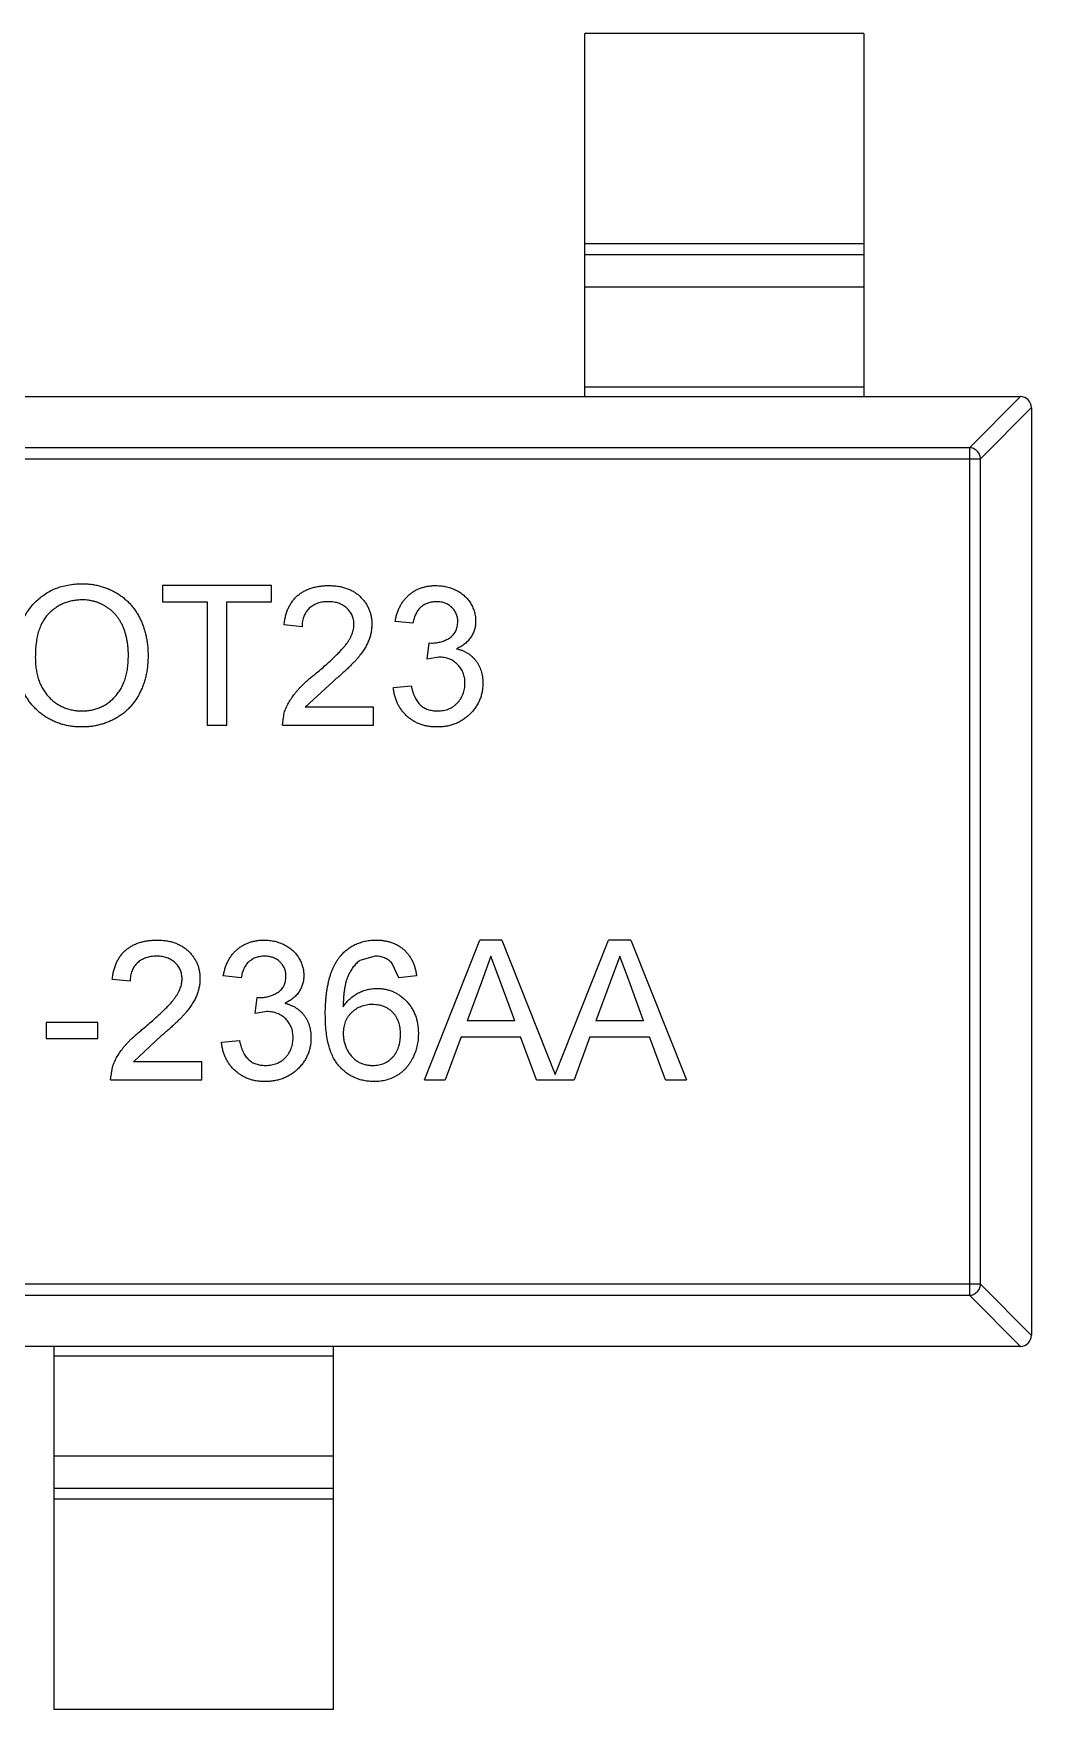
# Model space of a CAD drawing. Header units: inches. Extents: x 4.1 to 94, y -51.8 to -2.2.
# Drawn here: x 68.517 to 70.304, y -21.715 to -18.715 of the extents above; entities that cross this region are included whole.
import ezdxf

# ---------------------------------------------------------------- set-up
doc = ezdxf.new("R2010")
doc.units = ezdxf.units.IN
doc.header["$LTSCALE"] = 1.21
doc.header["$MEASUREMENT"] = 0
doc.layers.get('0').update_dxf_attribs({"linetype": 'CONTINUOUS'})

msp = doc.modelspace()

# ---------------------------------------------------------------- linework, layer by layer
at = {"color": 7, "linetype": 'Continuous'}
for p, q in [((69.5041, -19.365), (69.5041, -18.715)), ((70.0041, -18.715), (69.5041, -18.715)), ((70.0041, -18.715), (70.0041, -19.365)), ((69.5041, -19.0911), (70.0041, -19.0911)), ((70.0041, -19.1109), (69.5041, -19.1109)), ((70.0041, -19.1689), (69.5041, -19.1689)), ((69.5041, -19.3472), (70.0041, -19.3472)), ((67.3241, -19.365), (70.2841, -19.365)), ((70.193, -19.4564), (70.2844, -19.365)), ((70.3041, -19.3847), (70.2127, -19.4761)), ((70.3041, -19.385), (70.3041, -21.045)), ((70.193, -19.4564), (67.4152, -19.4564)), ((70.193, -19.4564), (70.193, -20.9736)), ((67.3955, -19.4761), (70.2127, -19.4761)), ((70.2127, -20.9539), (70.2127, -19.4761)), ((68.748, -19.7031), (68.748, -19.732)), ((68.9435, -19.7031), (68.748, -19.7031)), ((68.9435, -19.732), (68.9435, -19.7031)), ((68.748, -19.732), (68.8281, -19.732)), ((68.8281, -19.732), (68.8281, -19.9531)), ((68.8634, -19.9531), (68.8634, -19.732)), ((68.8634, -19.732), (68.9435, -19.732)), ((69.1967, -19.7705), (69.1647, -19.7672)), ((68.998, -19.7769), (68.966, -19.7737)), ((69.2221, -19.8346), (69.2254, -19.8057)), ((69.2254, -19.8057), (69.23, -19.8061)), ((69.2428, -19.8311), (69.2221, -19.8346)), ((69.0537, -19.8747), (69.0039, -19.9211)), ((69.1615, -19.8858), (69.1935, -19.8826)), ((68.9628, -19.9531), (68.9661, -19.9309)), ((69.1262, -19.9211), (69.0039, -19.9211)), ((69.1262, -19.9531), (69.1262, -19.9211)), ((68.8281, -19.9531), (68.8634, -19.9531)), ((68.9628, -19.9531), (69.1262, -19.9531)), ((69.217, -20.5878), (69.3163, -20.3378)), ((69.356, -20.3378), (69.3163, -20.3378)), ((69.356, -20.3378), (69.4515, -20.5783)), ((69.4515, -20.5783), (69.547, -20.3378)), ((69.5868, -20.3378), (69.547, -20.3378)), ((69.5868, -20.3378), (69.6861, -20.5878)), ((69.1289, -20.3666), (69.1016, -20.374)), ((69.3362, -20.3666), (69.3191, -20.4128)), ((69.3545, -20.4163), (69.3362, -20.3666)), ((69.5669, -20.3666), (69.5498, -20.4128)), ((69.5853, -20.4163), (69.5669, -20.3666)), ((69.1711, -20.4051), (69.1595, -20.3794)), ((68.6903, -20.4115), (68.6583, -20.4083)), ((68.889, -20.4051), (68.857, -20.4019)), ((69.2031, -20.4019), (69.1711, -20.4051)), ((69.3191, -20.4128), (69.2935, -20.482)), ((69.3788, -20.482), (69.3545, -20.4163)), ((69.5498, -20.4128), (69.5243, -20.482)), ((69.6096, -20.482), (69.5853, -20.4163)), ((68.9144, -20.4692), (68.9177, -20.4403)), ((68.9177, -20.4403), (68.9223, -20.4407)), ((68.5397, -20.4852), (68.5397, -20.514)), ((68.6326, -20.4852), (68.5397, -20.4852)), ((68.6326, -20.514), (68.6326, -20.4852)), ((68.9351, -20.4658), (68.9144, -20.4692)), ((69.3788, -20.482), (69.2935, -20.482)), ((69.6096, -20.482), (69.5243, -20.482)), ((68.5397, -20.514), (68.6326, -20.514)), ((68.746, -20.5093), (68.6962, -20.5557)), ((68.8538, -20.5205), (68.8858, -20.5172)), ((69.2829, -20.5108), (69.2544, -20.5878)), ((69.2829, -20.5108), (69.3894, -20.5108)), ((69.4179, -20.5878), (69.3894, -20.5108)), ((69.5136, -20.5108), (69.4852, -20.5878)), ((69.5136, -20.5108), (69.6202, -20.5108)), ((69.6487, -20.5878), (69.6202, -20.5108)), ((68.6551, -20.5878), (68.6584, -20.5655)), ((68.8185, -20.5557), (68.6962, -20.5557)), ((68.8185, -20.5878), (68.8185, -20.5557)), ((68.6551, -20.5878), (68.8185, -20.5878)), ((69.217, -20.5878), (69.2544, -20.5878)), ((69.4179, -20.5878), (69.4852, -20.5878)), ((69.6487, -20.5878), (69.6861, -20.5878)), ((70.2127, -20.9539), (67.3955, -20.9539)), ((70.2127, -20.9539), (70.3041, -21.0453)), ((67.4152, -20.9736), (70.193, -20.9736)), ((70.2844, -21.065), (70.193, -20.9736)), ((70.2841, -21.065), (67.3241, -21.065)), ((68.5541, -21.715), (68.5541, -21.065)), ((69.0541, -21.0828), (68.5541, -21.0828)), ((69.0541, -21.715), (69.0541, -21.065)), ((68.5541, -21.261), (69.0541, -21.261)), ((68.5541, -21.319), (69.0541, -21.319)), ((69.0541, -21.3388), (68.5541, -21.3388)), ((69.0541, -21.715), (68.5541, -21.715))]:
    msp.add_line(p, q, dxfattribs=at)
for centre, start, end in [((70.2841, -19.385), 0, 90), ((70.2841, -21.045), 270, 0)]:
    msp.add_arc(centre, 0.02, start, end, dxfattribs=at)
for points, knots in [([(70.2127, -19.4761), (70.2126, -19.4736), (70.2114, -19.4685), (70.207, -19.462), (70.2006, -19.4576), (70.1955, -19.4565), (70.193, -19.4564)], [0, 0, 0, 0, 0.249032, 0.5, 0.750968, 1, 1, 1, 1]), ([(68.4852, -19.8314), (68.4853, -19.8264), (68.4855, -19.8167), (68.487, -19.8025), (68.4896, -19.7891), (68.4933, -19.7765), (68.4979, -19.7648), (68.5036, -19.7539), (68.5104, -19.7439), (68.5181, -19.7347), (68.5268, -19.7266), (68.536, -19.7194), (68.5458, -19.7134), (68.5563, -19.7084), (68.5674, -19.7046), (68.579, -19.702), (68.5913, -19.7002), (68.5997, -19.7), (68.6039, -19.6999)], [0, 0, 0, 0, 0.075226, 0.146575, 0.2145, 0.27953, 0.342403, 0.403496, 0.463762, 0.523864, 0.583252, 0.641302, 0.698898, 0.756295, 0.814628, 0.874325, 0.935783, 1, 1, 1, 1]), ([(68.6039, -19.6999), (68.6068, -19.7), (68.6124, -19.7001), (68.6206, -19.7008), (68.6287, -19.7022), (68.6366, -19.7039), (68.6442, -19.7063), (68.6517, -19.709), (68.6589, -19.7125), (68.6659, -19.7163), (68.6726, -19.7206), (68.6789, -19.7253), (68.6847, -19.7304), (68.6903, -19.7359), (68.6953, -19.7419), (68.7, -19.7482), (68.7042, -19.755), (68.708, -19.7621), (68.7114, -19.7695), (68.7143, -19.7772), (68.7168, -19.7852), (68.7189, -19.7934), (68.7204, -19.8018), (68.7216, -19.8105), (68.7222, -19.8195), (68.7223, -19.8255), (68.7224, -19.8285)], [0, 0, 0, 0, 0.043099, 0.085587, 0.126908, 0.167967, 0.20845, 0.249025, 0.289281, 0.33001, 0.370598, 0.410466, 0.450033, 0.489688, 0.529116, 0.569037, 0.609703, 0.650759, 0.692509, 0.734219, 0.776707, 0.819552, 0.863351, 0.907839, 0.953334, 1, 1, 1, 1]), ([(68.966, -19.7737), (68.9663, -19.7709), (68.9669, -19.7654), (68.9685, -19.7576), (68.9708, -19.7502), (68.9734, -19.7434), (68.9768, -19.7371), (68.9805, -19.7312), (68.985, -19.7259), (68.9899, -19.7211), (68.9954, -19.7169), (69.0013, -19.7132), (69.0077, -19.7101), (69.0145, -19.7075), (69.0218, -19.7056), (69.0295, -19.7042), (69.0376, -19.7033), (69.0432, -19.7032), (69.0461, -19.7031)], [0, 0, 0, 0, 0.070675, 0.137493, 0.201473, 0.262869, 0.32255, 0.380737, 0.43822, 0.495487, 0.553484, 0.611346, 0.670644, 0.731587, 0.794183, 0.859445, 0.928208, 1, 1, 1, 1]), ([(69.0461, -19.7031), (69.049, -19.7032), (69.0546, -19.7033), (69.0628, -19.7043), (69.0706, -19.7058), (69.0779, -19.708), (69.0847, -19.7108), (69.0911, -19.7142), (69.097, -19.7182), (69.1023, -19.7229), (69.1072, -19.728), (69.1114, -19.7334), (69.115, -19.7391), (69.118, -19.7451), (69.1202, -19.7515), (69.1218, -19.7581), (69.1229, -19.765), (69.123, -19.7697), (69.123, -19.7722)], [0, 0, 0, 0, 0.074712, 0.145539, 0.213339, 0.278615, 0.342094, 0.40389, 0.465063, 0.526577, 0.587328, 0.64638, 0.704345, 0.761672, 0.819418, 0.878039, 0.937796, 1, 1, 1, 1]), ([(69.1647, -19.7672), (69.1652, -19.7648), (69.1662, -19.7599), (69.1682, -19.7529), (69.1706, -19.7463), (69.1735, -19.7402), (69.1768, -19.7344), (69.1806, -19.7291), (69.1848, -19.7243), (69.1895, -19.7198), (69.1944, -19.7159), (69.1998, -19.7125), (69.2054, -19.7096), (69.2113, -19.7073), (69.2175, -19.7054), (69.224, -19.7041), (69.2308, -19.7033), (69.2354, -19.7032), (69.2378, -19.7031)], [0, 0, 0, 0, 0.071036, 0.139343, 0.204958, 0.268332, 0.330129, 0.390664, 0.450861, 0.510587, 0.570374, 0.629455, 0.687994, 0.747581, 0.807839, 0.870034, 0.93381, 1, 1, 1, 1]), ([(69.2378, -19.7031), (69.2411, -19.7033), (69.2475, -19.7035), (69.2569, -19.7051), (69.2659, -19.7078), (69.2744, -19.7116), (69.2823, -19.7162), (69.2893, -19.7217), (69.2953, -19.728), (69.3002, -19.7351), (69.304, -19.7426), (69.3069, -19.7504), (69.3086, -19.7585), (69.3088, -19.764), (69.3089, -19.7667)], [0, 0, 0, 0, 0.092054, 0.181008, 0.26913, 0.357137, 0.443549, 0.526433, 0.607453, 0.688385, 0.767854, 0.845531, 0.922529, 1, 1, 1, 1]), ([(68.6041, -19.7288), (68.6013, -19.7288), (68.5958, -19.729), (68.5876, -19.7302), (68.5798, -19.732), (68.5722, -19.7346), (68.5649, -19.7379), (68.558, -19.7421), (68.5513, -19.7469), (68.545, -19.7525), (68.5391, -19.7589), (68.5341, -19.7664), (68.5299, -19.7749), (68.5264, -19.7844), (68.5237, -19.7949), (68.5218, -19.8063), (68.5207, -19.8188), (68.5205, -19.8274), (68.5205, -19.8319)], [0, 0, 0, 0, 0.055943, 0.110382, 0.164048, 0.216759, 0.269601, 0.323009, 0.377581, 0.433449, 0.490922, 0.550625, 0.613117, 0.679861, 0.751358, 0.828261, 0.910795, 1, 1, 1, 1]), ([(68.6871, -19.8283), (68.6871, -19.8258), (68.6871, -19.821), (68.6865, -19.8138), (68.6858, -19.8069), (68.6847, -19.8002), (68.6832, -19.7938), (68.6815, -19.7875), (68.6795, -19.7816), (68.6771, -19.7759), (68.6745, -19.7704), (68.6715, -19.7653), (68.6682, -19.7605), (68.6648, -19.7559), (68.6609, -19.7518), (68.6568, -19.7479), (68.6523, -19.7443), (68.6476, -19.7411), (68.6428, -19.7382), (68.6377, -19.7357), (68.6325, -19.7335), (68.6271, -19.7318), (68.6216, -19.7305), (68.6159, -19.7294), (68.6101, -19.7289), (68.6061, -19.7288), (68.6041, -19.7288)], [0, 0, 0, 0, 0.050852, 0.099752, 0.147438, 0.194086, 0.239171, 0.28334, 0.326577, 0.368936, 0.410572, 0.451051, 0.490877, 0.530044, 0.568937, 0.607578, 0.64642, 0.685679, 0.724799, 0.763513, 0.802173, 0.84074, 0.879649, 0.919071, 0.959098, 1, 1, 1, 1]), ([(69.0454, -19.732), (69.0437, -19.732), (69.0403, -19.7321), (69.0353, -19.7327), (69.0306, -19.7335), (69.0261, -19.7349), (69.0219, -19.7365), (69.018, -19.7387), (69.0143, -19.741), (69.011, -19.7438), (69.008, -19.747), (69.0053, -19.7504), (69.0031, -19.7541), (69.0013, -19.7581), (68.9998, -19.7624), (68.9988, -19.767), (68.9982, -19.7718), (68.9981, -19.7752), (68.998, -19.7769)], [0, 0, 0, 0, 0.070696, 0.138358, 0.20337, 0.2657, 0.327256, 0.386512, 0.445858, 0.505173, 0.56378, 0.622343, 0.680824, 0.739795, 0.800801, 0.864239, 0.930631, 1, 1, 1, 1]), ([(69.091, -19.7725), (69.0909, -19.7711), (69.0909, -19.7683), (69.0902, -19.7643), (69.0893, -19.7604), (69.0879, -19.7567), (69.0861, -19.7532), (69.0839, -19.7498), (69.0813, -19.7466), (69.0784, -19.7437), (69.0751, -19.7409), (69.0716, -19.7386), (69.0678, -19.7365), (69.0638, -19.7348), (69.0595, -19.7336), (69.055, -19.7327), (69.0503, -19.7321), (69.047, -19.732), (69.0454, -19.732)], [0, 0, 0, 0, 0.061762, 0.121174, 0.179421, 0.236843, 0.294322, 0.353191, 0.412721, 0.474522, 0.537057, 0.599591, 0.662367, 0.725246, 0.790316, 0.857724, 0.927232, 1, 1, 1, 1]), ([(69.2388, -19.732), (69.2361, -19.7321), (69.2309, -19.7323), (69.2235, -19.7342), (69.2168, -19.7372), (69.2118, -19.7407), (69.2083, -19.7441), (69.2059, -19.747), (69.2037, -19.7502), (69.2018, -19.7536), (69.2002, -19.7574), (69.1987, -19.7615), (69.1976, -19.7659), (69.197, -19.7689), (69.1967, -19.7705)], [0, 0, 0, 0, 0.127797, 0.246795, 0.362284, 0.477652, 0.536237, 0.59559, 0.656344, 0.719085, 0.784349, 0.852876, 0.924551, 1, 1, 1, 1]), ([(69.2769, -19.7677), (69.2768, -19.7665), (69.2768, -19.764), (69.2763, -19.7604), (69.2754, -19.7569), (69.2743, -19.7536), (69.2728, -19.7505), (69.2709, -19.7475), (69.2687, -19.7447), (69.2662, -19.7421), (69.2635, -19.7397), (69.2605, -19.7377), (69.2574, -19.7359), (69.254, -19.7345), (69.2505, -19.7334), (69.2468, -19.7326), (69.2429, -19.7321), (69.2402, -19.732), (69.2388, -19.732)], [0, 0, 0, 0, 0.065093, 0.127304, 0.188122, 0.247131, 0.306077, 0.365678, 0.426103, 0.487841, 0.550317, 0.611805, 0.672737, 0.734883, 0.79768, 0.862475, 0.929775, 1, 1, 1, 1]), ([(69.23, -19.8061), (69.2329, -19.8059), (69.2387, -19.8057), (69.2471, -19.8039), (69.2551, -19.801), (69.2613, -19.7976), (69.2659, -19.7943), (69.2688, -19.7914), (69.2714, -19.7883), (69.2733, -19.7847), (69.275, -19.781), (69.276, -19.7768), (69.2768, -19.7724), (69.2768, -19.7693), (69.2769, -19.7677)], [0, 0, 0, 0, 0.129789, 0.254605, 0.378435, 0.50292, 0.565018, 0.624848, 0.683448, 0.742765, 0.802757, 0.86522, 0.930779, 1, 1, 1, 1]), ([(69.3089, -19.7667), (69.3088, -19.7693), (69.3086, -19.7744), (69.307, -19.7819), (69.3042, -19.789), (69.3004, -19.7957), (69.2956, -19.802), (69.2896, -19.8075), (69.2827, -19.8124), (69.2775, -19.815), (69.2748, -19.8163)], [0, 0, 0, 0, 0.121951, 0.240787, 0.35855, 0.479066, 0.601519, 0.727551, 0.859932, 1, 1, 1, 1]), ([(69.0238, -19.8596), (69.027, -19.8569), (69.0332, -19.8517), (69.0419, -19.844), (69.0499, -19.8368), (69.057, -19.83), (69.0633, -19.8238), (69.0687, -19.818), (69.0734, -19.8128), (69.0773, -19.8079), (69.0806, -19.8033), (69.0834, -19.7988), (69.0857, -19.7943), (69.0876, -19.7899), (69.0891, -19.7855), (69.0902, -19.7811), (69.0909, -19.7768), (69.0909, -19.7739), (69.091, -19.7725)], [0, 0, 0, 0, 0.11141, 0.214526, 0.309417, 0.396087, 0.474284, 0.544374, 0.60642, 0.660582, 0.709794, 0.756451, 0.800767, 0.843168, 0.884295, 0.923885, 0.962359, 1, 1, 1, 1]), ([(69.123, -19.7722), (69.1229, -19.7746), (69.1228, -19.7796), (69.1217, -19.787), (69.1199, -19.7943), (69.1174, -19.8016), (69.1141, -19.809), (69.1099, -19.8165), (69.1047, -19.8242), (69.0996, -19.8307), (69.095, -19.8362), (69.0908, -19.8407), (69.086, -19.8455), (69.0807, -19.8507), (69.0748, -19.8562), (69.0683, -19.8621), (69.0612, -19.8683), (69.0562, -19.8725), (69.0537, -19.8747)], [0, 0, 0, 0, 0.057945, 0.116018, 0.174826, 0.234683, 0.296827, 0.364061, 0.436192, 0.51426, 0.556976, 0.604856, 0.657675, 0.715751, 0.77884, 0.847501, 0.921228, 1, 1, 1, 1]), ([(68.6036, -19.9275), (68.6066, -19.9274), (68.6124, -19.9273), (68.621, -19.9261), (68.6291, -19.924), (68.6369, -19.9212), (68.6442, -19.9175), (68.6512, -19.9131), (68.6576, -19.9077), (68.6637, -19.9017), (68.6692, -19.8949), (68.6741, -19.8874), (68.6781, -19.8792), (68.6815, -19.8703), (68.684, -19.8607), (68.6858, -19.8505), (68.6869, -19.8396), (68.6871, -19.8321), (68.6871, -19.8283)], [0, 0, 0, 0, 0.061055, 0.119545, 0.176806, 0.232956, 0.288583, 0.344667, 0.401662, 0.46054, 0.520477, 0.581213, 0.643431, 0.707961, 0.775371, 0.846414, 0.921152, 1, 1, 1, 1]), ([(68.7224, -19.8285), (68.7223, -19.8317), (68.7222, -19.8378), (68.7215, -19.8469), (68.7203, -19.8557), (68.7187, -19.8642), (68.7165, -19.8725), (68.7139, -19.8806), (68.7108, -19.8885), (68.7073, -19.896), (68.7033, -19.9032), (68.6988, -19.91), (68.694, -19.9163), (68.6889, -19.9222), (68.6832, -19.9276), (68.6772, -19.9326), (68.6708, -19.9371), (68.664, -19.9412), (68.657, -19.9447), (68.6498, -19.9478), (68.6425, -19.9505), (68.635, -19.9526), (68.6274, -19.9543), (68.6196, -19.9555), (68.6118, -19.9562), (68.6065, -19.9563), (68.6038, -19.9563)], [0, 0, 0, 0, 0.04756, 0.093962, 0.139112, 0.183626, 0.227457, 0.270703, 0.313611, 0.35626, 0.398366, 0.439557, 0.480045, 0.519888, 0.559658, 0.599421, 0.639208, 0.679668, 0.72002, 0.759859, 0.79956, 0.839199, 0.878956, 0.918794, 0.959083, 1, 1, 1, 1]), ([(69.2748, -19.8163), (69.2766, -19.8167), (69.2801, -19.8176), (69.2852, -19.8195), (69.2899, -19.8216), (69.2944, -19.824), (69.2986, -19.8269), (69.3025, -19.8301), (69.306, -19.8337), (69.3093, -19.8375), (69.3122, -19.8417), (69.3147, -19.8461), (69.3169, -19.8508), (69.3187, -19.8557), (69.3201, -19.8609), (69.321, -19.8664), (69.3216, -19.8721), (69.3217, -19.876), (69.3217, -19.8779)], [0, 0, 0, 0, 0.065828, 0.128938, 0.190858, 0.251186, 0.310974, 0.37005, 0.429672, 0.489507, 0.549975, 0.610075, 0.670915, 0.732909, 0.796711, 0.861825, 0.929892, 1, 1, 1, 1]), ([(68.6038, -19.9563), (68.6009, -19.9563), (68.5952, -19.9562), (68.5868, -19.9554), (68.5786, -19.9541), (68.5706, -19.9522), (68.5629, -19.9498), (68.5554, -19.9469), (68.5481, -19.9435), (68.5412, -19.9396), (68.5345, -19.9352), (68.5282, -19.9303), (68.5223, -19.9251), (68.5169, -19.9195), (68.5119, -19.9136), (68.5073, -19.9072), (68.5031, -19.9004), (68.4993, -19.8933), (68.496, -19.886), (68.4932, -19.8785), (68.4907, -19.8709), (68.4887, -19.8632), (68.4871, -19.8554), (68.486, -19.8475), (68.4853, -19.8395), (68.4852, -19.8342), (68.4852, -19.8314)], [0, 0, 0, 0, 0.044697, 0.088534, 0.131409, 0.173814, 0.215715, 0.257247, 0.298848, 0.340604, 0.382029, 0.42297, 0.463632, 0.504048, 0.544591, 0.584964, 0.626265, 0.667979, 0.709943, 0.751382, 0.792619, 0.833948, 0.875008, 0.916446, 0.957907, 1, 1, 1, 1]), ([(68.5205, -19.8319), (68.5205, -19.8355), (68.5206, -19.8425), (68.5218, -19.8528), (68.5236, -19.8624), (68.5262, -19.8716), (68.5296, -19.8801), (68.5336, -19.888), (68.5385, -19.8953), (68.544, -19.902), (68.5501, -19.908), (68.5566, -19.9132), (68.5635, -19.9176), (68.5708, -19.9212), (68.5785, -19.9241), (68.5865, -19.926), (68.595, -19.9273), (68.6007, -19.9274), (68.6036, -19.9275)], [0, 0, 0, 0, 0.075964, 0.148125, 0.217201, 0.2833, 0.347202, 0.4093, 0.470426, 0.531588, 0.591739, 0.650258, 0.707303, 0.764208, 0.821148, 0.879119, 0.938423, 1, 1, 1, 1]), ([(68.9661, -19.9309), (68.9672, -19.928), (68.9693, -19.922), (68.9737, -19.9134), (68.9789, -19.9049), (68.9839, -19.8979), (68.9885, -19.8923), (68.9923, -19.888), (68.9966, -19.8835), (69.0012, -19.879), (69.0063, -19.8743), (69.0117, -19.8694), (69.0176, -19.8645), (69.0217, -19.8613), (69.0238, -19.8596)], [0, 0, 0, 0, 0.100388, 0.204407, 0.310686, 0.422157, 0.480685, 0.543238, 0.6095, 0.679555, 0.753841, 0.831641, 0.913813, 1, 1, 1, 1]), ([(69.2897, -19.8777), (69.2896, -19.876), (69.2896, -19.8728), (69.289, -19.868), (69.2879, -19.8635), (69.2865, -19.8592), (69.2846, -19.8552), (69.2823, -19.8513), (69.2796, -19.8477), (69.2765, -19.8443), (69.2731, -19.8412), (69.2695, -19.8385), (69.2656, -19.8362), (69.2615, -19.8344), (69.2571, -19.8329), (69.2525, -19.8319), (69.2477, -19.8313), (69.2445, -19.8312), (69.2428, -19.8311)], [0, 0, 0, 0, 0.067051, 0.13118, 0.193722, 0.254499, 0.314763, 0.375117, 0.436023, 0.498297, 0.560571, 0.621619, 0.681973, 0.742853, 0.804272, 0.867473, 0.932273, 1, 1, 1, 1]), ([(69.2393, -19.9563), (69.2366, -19.9563), (69.2315, -19.9562), (69.2239, -19.9552), (69.2167, -19.9538), (69.2098, -19.9515), (69.2032, -19.9488), (69.197, -19.9454), (69.1912, -19.9414), (69.1857, -19.9368), (69.1807, -19.9317), (69.1762, -19.9262), (69.1723, -19.9204), (69.1689, -19.9142), (69.1662, -19.9076), (69.164, -19.9007), (69.1624, -19.8934), (69.1618, -19.8884), (69.1615, -19.8858)], [0, 0, 0, 0, 0.067794, 0.133464, 0.196934, 0.258481, 0.319787, 0.380431, 0.44099, 0.502867, 0.564806, 0.625526, 0.685604, 0.746041, 0.807347, 0.869717, 0.93379, 1, 1, 1, 1]), ([(69.1935, -19.8826), (69.194, -19.8846), (69.1948, -19.8883), (69.1964, -19.8936), (69.1981, -19.8986), (69.2001, -19.903), (69.2022, -19.9072), (69.2046, -19.9109), (69.2071, -19.9141), (69.2099, -19.917), (69.2129, -19.9195), (69.2161, -19.9217), (69.2196, -19.9235), (69.2233, -19.9249), (69.2272, -19.9261), (69.2314, -19.9269), (69.2358, -19.9274), (69.2388, -19.9275), (69.2404, -19.9275)], [0, 0, 0, 0, 0.082566, 0.15976, 0.233155, 0.301356, 0.365752, 0.426437, 0.484185, 0.539549, 0.593156, 0.647048, 0.701446, 0.757, 0.81384, 0.873058, 0.934963, 1, 1, 1, 1]), ([(69.3217, -19.8779), (69.3217, -19.8806), (69.3216, -19.8859), (69.3204, -19.8937), (69.3186, -19.9011), (69.316, -19.9083), (69.3127, -19.9151), (69.3086, -19.9216), (69.3038, -19.9278), (69.2984, -19.9337), (69.2925, -19.939), (69.286, -19.9436), (69.2792, -19.9476), (69.2719, -19.9508), (69.2643, -19.9533), (69.2563, -19.9551), (69.2479, -19.9562), (69.2422, -19.9563), (69.2393, -19.9563)], [0, 0, 0, 0, 0.063503, 0.124805, 0.18492, 0.244376, 0.303775, 0.364133, 0.425376, 0.488388, 0.551743, 0.61386, 0.67564, 0.737737, 0.800417, 0.864658, 0.930985, 1, 1, 1, 1]), ([(69.2404, -19.9275), (69.2422, -19.9275), (69.2458, -19.9274), (69.251, -19.9267), (69.2559, -19.9256), (69.2605, -19.924), (69.2649, -19.922), (69.269, -19.9195), (69.2728, -19.9166), (69.2763, -19.9132), (69.2794, -19.9095), (69.2822, -19.9056), (69.2845, -19.9015), (69.2864, -19.8972), (69.2879, -19.8926), (69.2889, -19.8878), (69.2896, -19.8828), (69.2897, -19.8794), (69.2897, -19.8777)], [0, 0, 0, 0, 0.069461, 0.135658, 0.19962, 0.261651, 0.322053, 0.38234, 0.443223, 0.50493, 0.56682, 0.6276, 0.687476, 0.747351, 0.808174, 0.870133, 0.933721, 1, 1, 1, 1]), ([(68.6583, -20.4083), (68.6586, -20.4055), (68.6592, -20.4), (68.6608, -20.3922), (68.6631, -20.3849), (68.6657, -20.378), (68.6691, -20.3717), (68.6729, -20.3658), (68.6773, -20.3605), (68.6822, -20.3557), (68.6877, -20.3515), (68.6936, -20.3478), (68.7, -20.3447), (68.7068, -20.3421), (68.7141, -20.3402), (68.7218, -20.3388), (68.73, -20.3379), (68.7355, -20.3378), (68.7384, -20.3378)], [0, 0, 0, 0, 0.070675, 0.137493, 0.201473, 0.262869, 0.32255, 0.380737, 0.43822, 0.495487, 0.553484, 0.611346, 0.670644, 0.731587, 0.794183, 0.859445, 0.928208, 1, 1, 1, 1]), ([(68.7384, -20.3378), (68.7413, -20.3378), (68.7469, -20.3379), (68.7551, -20.3389), (68.7629, -20.3404), (68.7702, -20.3426), (68.777, -20.3454), (68.7834, -20.3488), (68.7893, -20.3528), (68.7946, -20.3575), (68.7995, -20.3626), (68.8037, -20.368), (68.8073, -20.3737), (68.8103, -20.3797), (68.8125, -20.3861), (68.8141, -20.3927), (68.8152, -20.3996), (68.8153, -20.4044), (68.8153, -20.4068)], [0, 0, 0, 0, 0.074712, 0.145539, 0.213339, 0.278615, 0.342094, 0.40389, 0.465063, 0.526577, 0.587328, 0.64638, 0.704345, 0.761672, 0.819418, 0.878039, 0.937796, 1, 1, 1, 1]), ([(68.857, -20.4019), (68.8575, -20.3994), (68.8585, -20.3945), (68.8605, -20.3875), (68.8629, -20.3809), (68.8659, -20.3748), (68.8691, -20.369), (68.8729, -20.3637), (68.8771, -20.3589), (68.8818, -20.3545), (68.8868, -20.3505), (68.8921, -20.3471), (68.8977, -20.3442), (68.9036, -20.3419), (68.9098, -20.34), (68.9163, -20.3387), (68.9231, -20.3379), (68.9278, -20.3378), (68.9301, -20.3378)], [0, 0, 0, 0, 0.071036, 0.139343, 0.204958, 0.268332, 0.330129, 0.390664, 0.450861, 0.510587, 0.570374, 0.629455, 0.687994, 0.747581, 0.807839, 0.870034, 0.93381, 1, 1, 1, 1]), ([(68.9301, -20.3378), (68.9334, -20.3379), (68.9398, -20.3381), (68.9492, -20.3397), (68.9582, -20.3424), (68.9667, -20.3462), (68.9746, -20.3508), (68.9816, -20.3563), (68.9876, -20.3626), (68.9925, -20.3697), (68.9963, -20.3772), (68.9992, -20.385), (69.0009, -20.3931), (69.0011, -20.3986), (69.0012, -20.4013)], [0, 0, 0, 0, 0.092054, 0.181008, 0.26913, 0.357137, 0.443549, 0.526433, 0.607453, 0.688385, 0.767854, 0.845531, 0.922529, 1, 1, 1, 1]), ([(69.0669, -20.3662), (69.0689, -20.3639), (69.0729, -20.3594), (69.0797, -20.3536), (69.087, -20.3487), (69.0948, -20.3447), (69.1031, -20.3416), (69.1119, -20.3393), (69.1213, -20.338), (69.1277, -20.3378), (69.131, -20.3378)], [0, 0, 0, 0, 0.125625, 0.247619, 0.368528, 0.488104, 0.609878, 0.735382, 0.864448, 1, 1, 1, 1]), ([(69.131, -20.3378), (69.1334, -20.3378), (69.1382, -20.3379), (69.1452, -20.3387), (69.1519, -20.3401), (69.1583, -20.3419), (69.1642, -20.3443), (69.1699, -20.3472), (69.1753, -20.3507), (69.1802, -20.3547), (69.1848, -20.3592), (69.1889, -20.3641), (69.1925, -20.3694), (69.1956, -20.3751), (69.1982, -20.3812), (69.2004, -20.3877), (69.2021, -20.3946), (69.2028, -20.3994), (69.2031, -20.4019)], [0, 0, 0, 0, 0.068499, 0.134572, 0.198208, 0.259784, 0.319951, 0.379508, 0.438814, 0.498497, 0.558182, 0.617438, 0.677522, 0.737959, 0.80033, 0.86409, 0.930622, 1, 1, 1, 1]), ([(68.7377, -20.3666), (68.736, -20.3666), (68.7326, -20.3667), (68.7276, -20.3673), (68.7229, -20.3682), (68.7184, -20.3695), (68.7142, -20.3712), (68.7103, -20.3733), (68.7066, -20.3756), (68.7033, -20.3785), (68.7003, -20.3816), (68.6976, -20.385), (68.6954, -20.3887), (68.6936, -20.3927), (68.6921, -20.397), (68.6911, -20.4016), (68.6905, -20.4064), (68.6904, -20.4098), (68.6903, -20.4115)], [0, 0, 0, 0, 0.070696, 0.138358, 0.20337, 0.2657, 0.327256, 0.386512, 0.445858, 0.505173, 0.56378, 0.622343, 0.680824, 0.739795, 0.800801, 0.864239, 0.930631, 1, 1, 1, 1]), ([(68.7833, -20.4071), (68.7832, -20.4057), (68.7832, -20.4029), (68.7825, -20.3989), (68.7816, -20.395), (68.7802, -20.3913), (68.7784, -20.3878), (68.7762, -20.3844), (68.7736, -20.3812), (68.7707, -20.3783), (68.7675, -20.3755), (68.7639, -20.3732), (68.7601, -20.3711), (68.7561, -20.3694), (68.7518, -20.3682), (68.7473, -20.3673), (68.7426, -20.3667), (68.7394, -20.3666), (68.7377, -20.3666)], [0, 0, 0, 0, 0.061762, 0.121174, 0.179421, 0.236843, 0.294322, 0.353191, 0.412721, 0.474522, 0.537057, 0.599591, 0.662367, 0.725246, 0.790316, 0.857724, 0.927232, 1, 1, 1, 1]), ([(68.9311, -20.3666), (68.9284, -20.3667), (68.9232, -20.3669), (68.9158, -20.3688), (68.9091, -20.3718), (68.9041, -20.3754), (68.9006, -20.3787), (68.8982, -20.3816), (68.896, -20.3848), (68.8941, -20.3883), (68.8925, -20.392), (68.891, -20.3961), (68.8899, -20.4005), (68.8893, -20.4035), (68.889, -20.4051)], [0, 0, 0, 0, 0.127797, 0.246795, 0.362284, 0.477652, 0.536237, 0.59559, 0.656344, 0.719085, 0.784349, 0.852876, 0.924551, 1, 1, 1, 1]), ([(68.9692, -20.4024), (68.9691, -20.4011), (68.9691, -20.3986), (68.9686, -20.395), (68.9677, -20.3915), (68.9666, -20.3882), (68.9651, -20.3851), (68.9632, -20.3821), (68.961, -20.3793), (68.9585, -20.3767), (68.9558, -20.3743), (68.9528, -20.3723), (68.9497, -20.3705), (68.9463, -20.3691), (68.9428, -20.368), (68.9391, -20.3672), (68.9352, -20.3667), (68.9325, -20.3666), (68.9311, -20.3666)], [0, 0, 0, 0, 0.065093, 0.127304, 0.188122, 0.247131, 0.306077, 0.365678, 0.426103, 0.487841, 0.550317, 0.611805, 0.672737, 0.734883, 0.79768, 0.862475, 0.929775, 1, 1, 1, 1]), ([(69.0397, -20.4707), (69.0397, -20.4678), (69.0397, -20.462), (69.0401, -20.4535), (69.0406, -20.4452), (69.0413, -20.4373), (69.0423, -20.4297), (69.0435, -20.4224), (69.0448, -20.4154), (69.0464, -20.4087), (69.0482, -20.4023), (69.0503, -20.3962), (69.0525, -20.3904), (69.0549, -20.385), (69.0576, -20.3798), (69.0605, -20.375), (69.0635, -20.3704), (69.0658, -20.3676), (69.0669, -20.3662)], [0, 0, 0, 0, 0.080034, 0.157854, 0.232564, 0.304731, 0.374384, 0.441663, 0.506048, 0.568692, 0.628715, 0.687238, 0.743227, 0.797567, 0.850239, 0.901629, 0.951067, 1, 1, 1, 1]), ([(69.1595, -20.3794), (69.1585, -20.3784), (69.1564, -20.3764), (69.153, -20.3738), (69.1494, -20.3715), (69.1457, -20.3697), (69.1417, -20.3683), (69.1376, -20.3673), (69.1333, -20.3667), (69.1304, -20.3666), (69.1289, -20.3666)], [0, 0, 0, 0, 0.128545, 0.252818, 0.375212, 0.497113, 0.618546, 0.742222, 0.869458, 1, 1, 1, 1]), ([(69.1016, -20.374), (69.0995, -20.3757), (69.0952, -20.3793), (69.0896, -20.3859), (69.0846, -20.3935), (69.0809, -20.4006), (69.0783, -20.407), (69.0766, -20.4125), (69.0752, -20.4186), (69.074, -20.4252), (69.0731, -20.4324), (69.0723, -20.4402), (69.0719, -20.4485), (69.0718, -20.4543), (69.0717, -20.4573)], [0, 0, 0, 0, 0.088609, 0.181893, 0.280787, 0.38702, 0.444107, 0.506454, 0.574396, 0.647656, 0.726426, 0.811458, 0.90278, 1, 1, 1, 1]), ([(68.7161, -20.4943), (68.7193, -20.4916), (68.7255, -20.4863), (68.7342, -20.4786), (68.7422, -20.4714), (68.7493, -20.4647), (68.7556, -20.4584), (68.7611, -20.4526), (68.7658, -20.4474), (68.7696, -20.4425), (68.7729, -20.4379), (68.7757, -20.4334), (68.778, -20.4289), (68.7799, -20.4245), (68.7814, -20.4201), (68.7825, -20.4157), (68.7832, -20.4114), (68.7832, -20.4085), (68.7833, -20.4071)], [0, 0, 0, 0, 0.11141, 0.214526, 0.309417, 0.396087, 0.474284, 0.544374, 0.60642, 0.660582, 0.709794, 0.756451, 0.800767, 0.843168, 0.884295, 0.923885, 0.962359, 1, 1, 1, 1]), ([(68.8153, -20.4068), (68.8153, -20.4092), (68.8151, -20.4142), (68.814, -20.4216), (68.8122, -20.4289), (68.8098, -20.4363), (68.8064, -20.4436), (68.8022, -20.4511), (68.797, -20.4588), (68.7919, -20.4653), (68.7873, -20.4708), (68.7831, -20.4753), (68.7783, -20.4801), (68.773, -20.4853), (68.7671, -20.4908), (68.7606, -20.4967), (68.7535, -20.5029), (68.7485, -20.5072), (68.746, -20.5093)], [0, 0, 0, 0, 0.057945, 0.116018, 0.174826, 0.234683, 0.296827, 0.364061, 0.436192, 0.51426, 0.556976, 0.604856, 0.657675, 0.715751, 0.77884, 0.847501, 0.921228, 1, 1, 1, 1]), ([(68.9223, -20.4407), (68.9252, -20.4406), (68.931, -20.4403), (68.9395, -20.4385), (68.9474, -20.4356), (68.9536, -20.4322), (68.9582, -20.4289), (68.9611, -20.426), (68.9637, -20.4229), (68.9656, -20.4194), (68.9673, -20.4156), (68.9683, -20.4114), (68.9691, -20.407), (68.9691, -20.4039), (68.9692, -20.4024)], [0, 0, 0, 0, 0.129789, 0.254605, 0.378435, 0.50292, 0.565018, 0.624848, 0.683448, 0.742765, 0.802757, 0.86522, 0.930779, 1, 1, 1, 1]), ([(69.0012, -20.4013), (69.0011, -20.4039), (69.0009, -20.409), (68.9993, -20.4165), (68.9965, -20.4236), (68.9928, -20.4304), (68.9879, -20.4366), (68.982, -20.4421), (68.975, -20.447), (68.9698, -20.4496), (68.9671, -20.4509)], [0, 0, 0, 0, 0.121951, 0.240787, 0.35855, 0.479066, 0.601519, 0.727551, 0.859932, 1, 1, 1, 1]), ([(69.0717, -20.4573), (69.0736, -20.4546), (69.0773, -20.4494), (69.0838, -20.4426), (69.091, -20.4369), (69.0987, -20.4323), (69.1068, -20.4287), (69.1152, -20.4262), (69.1238, -20.4246), (69.1296, -20.4244), (69.1325, -20.4243)], [0, 0, 0, 0, 0.13549, 0.265229, 0.390778, 0.51542, 0.638317, 0.759642, 0.878902, 1, 1, 1, 1]), ([(69.1325, -20.4243), (69.135, -20.4244), (69.1399, -20.4245), (69.1472, -20.4256), (69.1542, -20.4274), (69.161, -20.4298), (69.1674, -20.4331), (69.1735, -20.4369), (69.1793, -20.4416), (69.1849, -20.4469), (69.1899, -20.4527), (69.1944, -20.459), (69.1981, -20.4657), (69.2011, -20.4729), (69.2034, -20.4804), (69.2051, -20.4884), (69.2061, -20.4968), (69.2063, -20.5025), (69.2063, -20.5054)], [0, 0, 0, 0, 0.061347, 0.121203, 0.179863, 0.238152, 0.296252, 0.35519, 0.415676, 0.478379, 0.541524, 0.603977, 0.666513, 0.729491, 0.79371, 0.859736, 0.928449, 1, 1, 1, 1]), ([(68.9671, -20.4509), (68.9689, -20.4513), (68.9724, -20.4522), (68.9775, -20.4541), (68.9822, -20.4562), (68.9867, -20.4587), (68.9909, -20.4615), (68.9948, -20.4647), (68.9983, -20.4683), (69.0016, -20.4721), (69.0046, -20.4763), (69.007, -20.4807), (69.0092, -20.4854), (69.011, -20.4903), (69.0124, -20.4955), (69.0133, -20.501), (69.0139, -20.5067), (69.014, -20.5106), (69.014, -20.5125)], [0, 0, 0, 0, 0.065828, 0.128938, 0.190858, 0.251186, 0.310974, 0.37005, 0.429672, 0.489507, 0.549975, 0.610075, 0.670915, 0.732909, 0.796711, 0.861825, 0.929892, 1, 1, 1, 1]), ([(69.1236, -20.4531), (69.1218, -20.4532), (69.1184, -20.4532), (69.1132, -20.454), (69.1083, -20.4551), (69.1036, -20.4566), (69.099, -20.4586), (69.0947, -20.4611), (69.0906, -20.464), (69.0868, -20.4674), (69.0832, -20.471), (69.0801, -20.475), (69.0776, -20.4793), (69.0754, -20.4838), (69.0737, -20.4887), (69.0726, -20.4938), (69.0719, -20.4992), (69.0718, -20.5029), (69.0717, -20.5048)], [0, 0, 0, 0, 0.064812, 0.127718, 0.189086, 0.249562, 0.309738, 0.370215, 0.431085, 0.493911, 0.55657, 0.617553, 0.678119, 0.739063, 0.801665, 0.864956, 0.93089, 1, 1, 1, 1]), ([(69.1743, -20.5064), (69.1743, -20.5044), (69.1742, -20.5005), (69.1735, -20.4948), (69.1725, -20.4894), (69.171, -20.4843), (69.1691, -20.4796), (69.1667, -20.4752), (69.164, -20.4711), (69.1607, -20.4674), (69.1572, -20.464), (69.1533, -20.4611), (69.1491, -20.4586), (69.1446, -20.4566), (69.1398, -20.455), (69.1347, -20.454), (69.1292, -20.4532), (69.1255, -20.4532), (69.1236, -20.4531)], [0, 0, 0, 0, 0.072229, 0.141252, 0.207439, 0.270245, 0.331238, 0.391254, 0.450152, 0.509008, 0.567734, 0.625726, 0.683708, 0.742407, 0.803094, 0.865865, 0.931379, 1, 1, 1, 1]), ([(68.982, -20.5123), (68.982, -20.5106), (68.9819, -20.5074), (68.9813, -20.5026), (68.9802, -20.4981), (68.9788, -20.4938), (68.9769, -20.4898), (68.9746, -20.4859), (68.9719, -20.4823), (68.9688, -20.4789), (68.9654, -20.4758), (68.9618, -20.4731), (68.9579, -20.4708), (68.9538, -20.469), (68.9494, -20.4675), (68.9449, -20.4665), (68.9401, -20.4659), (68.9368, -20.4658), (68.9351, -20.4658)], [0, 0, 0, 0, 0.067051, 0.13118, 0.193722, 0.254499, 0.314763, 0.375117, 0.436023, 0.498297, 0.560571, 0.621619, 0.681973, 0.742853, 0.804272, 0.867473, 0.932273, 1, 1, 1, 1]), ([(69.1273, -20.591), (69.1242, -20.5909), (69.118, -20.5907), (69.1089, -20.5894), (69.1003, -20.5872), (69.0921, -20.5841), (69.0844, -20.5802), (69.0771, -20.5753), (69.0703, -20.5696), (69.0639, -20.563), (69.0581, -20.5554), (69.0532, -20.5466), (69.049, -20.5367), (69.0455, -20.5257), (69.0429, -20.5135), (69.0411, -20.5002), (69.0399, -20.4859), (69.0398, -20.4759), (69.0397, -20.4707)], [0, 0, 0, 0, 0.056157, 0.110133, 0.162537, 0.213912, 0.265146, 0.31651, 0.369179, 0.423123, 0.479276, 0.538691, 0.601978, 0.670125, 0.74365, 0.82281, 0.908261, 1, 1, 1, 1]), ([(68.6584, -20.5655), (68.6595, -20.5626), (68.6616, -20.5566), (68.666, -20.548), (68.6712, -20.5395), (68.6762, -20.5325), (68.6808, -20.5269), (68.6846, -20.5226), (68.6889, -20.5181), (68.6936, -20.5136), (68.6986, -20.5089), (68.704, -20.5041), (68.7099, -20.4992), (68.714, -20.4959), (68.7161, -20.4943)], [0, 0, 0, 0, 0.100388, 0.204407, 0.310686, 0.422157, 0.480685, 0.543238, 0.6095, 0.679555, 0.753841, 0.831641, 0.913813, 1, 1, 1, 1]), ([(68.8858, -20.5172), (68.8863, -20.5192), (68.8871, -20.5229), (68.8887, -20.5282), (68.8904, -20.5332), (68.8924, -20.5377), (68.8945, -20.5418), (68.8969, -20.5455), (68.8994, -20.5487), (68.9022, -20.5516), (68.9052, -20.5541), (68.9084, -20.5563), (68.9119, -20.5581), (68.9156, -20.5595), (68.9195, -20.5607), (68.9237, -20.5615), (68.9281, -20.562), (68.9312, -20.5621), (68.9327, -20.5621)], [0, 0, 0, 0, 0.082566, 0.15976, 0.233155, 0.301356, 0.365752, 0.426437, 0.484185, 0.539549, 0.593156, 0.647048, 0.701446, 0.757, 0.81384, 0.873058, 0.934963, 1, 1, 1, 1]), ([(69.014, -20.5125), (69.014, -20.5152), (69.0139, -20.5205), (69.0127, -20.5283), (69.0109, -20.5357), (69.0083, -20.5429), (69.005, -20.5498), (69.001, -20.5563), (68.9962, -20.5625), (68.9907, -20.5683), (68.9848, -20.5736), (68.9783, -20.5782), (68.9715, -20.5822), (68.9642, -20.5854), (68.9566, -20.5879), (68.9486, -20.5897), (68.9402, -20.5908), (68.9345, -20.5909), (68.9316, -20.591)], [0, 0, 0, 0, 0.063503, 0.124805, 0.18492, 0.244376, 0.303775, 0.364133, 0.425376, 0.488388, 0.551743, 0.61386, 0.67564, 0.737737, 0.800417, 0.864658, 0.930985, 1, 1, 1, 1]), ([(68.9327, -20.5621), (68.9345, -20.5621), (68.9381, -20.562), (68.9433, -20.5613), (68.9482, -20.5602), (68.9528, -20.5586), (68.9572, -20.5566), (68.9613, -20.5541), (68.9651, -20.5512), (68.9686, -20.5478), (68.9717, -20.5442), (68.9745, -20.5403), (68.9768, -20.5361), (68.9787, -20.5318), (68.9802, -20.5272), (68.9812, -20.5224), (68.9819, -20.5174), (68.982, -20.514), (68.982, -20.5123)], [0, 0, 0, 0, 0.069461, 0.135658, 0.19962, 0.261651, 0.322053, 0.38234, 0.443223, 0.50493, 0.56682, 0.6276, 0.687476, 0.747351, 0.808174, 0.870133, 0.933721, 1, 1, 1, 1]), ([(69.0717, -20.5048), (69.0718, -20.5073), (69.072, -20.5123), (69.0734, -20.5197), (69.0756, -20.5269), (69.0786, -20.5339), (69.0823, -20.5403), (69.0868, -20.5461), (69.0918, -20.551), (69.0975, -20.5551), (69.1037, -20.5582), (69.1103, -20.5605), (69.1174, -20.5619), (69.1224, -20.562), (69.1249, -20.5621)], [0, 0, 0, 0, 0.086177, 0.171222, 0.257573, 0.34515, 0.431508, 0.513644, 0.593539, 0.672806, 0.752058, 0.831493, 0.913823, 1, 1, 1, 1]), ([(69.1249, -20.5621), (69.1267, -20.5621), (69.1301, -20.562), (69.1353, -20.5612), (69.1401, -20.5601), (69.1448, -20.5585), (69.1491, -20.5563), (69.1532, -20.5538), (69.157, -20.5507), (69.1606, -20.5472), (69.1638, -20.5433), (69.1666, -20.539), (69.1691, -20.5344), (69.1709, -20.5294), (69.1724, -20.5242), (69.1735, -20.5186), (69.1742, -20.5126), (69.1743, -20.5085), (69.1743, -20.5064)], [0, 0, 0, 0, 0.063965, 0.124854, 0.184383, 0.242748, 0.2999, 0.357059, 0.415719, 0.475258, 0.535508, 0.596291, 0.657728, 0.721052, 0.786261, 0.853834, 0.925318, 1, 1, 1, 1]), ([(69.2063, -20.5054), (69.2062, -20.5093), (69.206, -20.5169), (69.204, -20.5281), (69.2008, -20.539), (69.197, -20.5475), (69.1935, -20.5541), (69.1905, -20.5587), (69.1874, -20.563), (69.184, -20.5671), (69.1803, -20.5708), (69.1765, -20.5743), (69.1723, -20.5774), (69.168, -20.5803), (69.1634, -20.5827), (69.1587, -20.585), (69.1539, -20.5868), (69.1488, -20.5883), (69.1437, -20.5895), (69.1384, -20.5904), (69.1329, -20.5909), (69.1292, -20.5909), (69.1273, -20.591)], [0, 0, 0, 0, 0.088899, 0.17544, 0.261633, 0.34801, 0.390819, 0.432814, 0.473776, 0.514166, 0.554107, 0.594121, 0.63362, 0.673585, 0.71348, 0.75336, 0.792891, 0.833007, 0.873643, 0.914893, 0.95695, 1, 1, 1, 1]), ([(68.9316, -20.591), (68.9289, -20.5909), (68.9238, -20.5908), (68.9162, -20.5898), (68.909, -20.5884), (68.9021, -20.5861), (68.8955, -20.5834), (68.8893, -20.58), (68.8835, -20.576), (68.878, -20.5714), (68.873, -20.5663), (68.8685, -20.5609), (68.8646, -20.555), (68.8612, -20.5488), (68.8585, -20.5422), (68.8563, -20.5353), (68.8547, -20.528), (68.8541, -20.523), (68.8538, -20.5205)], [0, 0, 0, 0, 0.067794, 0.133464, 0.196934, 0.258481, 0.319787, 0.380431, 0.44099, 0.502867, 0.564806, 0.625526, 0.685604, 0.746041, 0.807347, 0.869717, 0.93379, 1, 1, 1, 1]), ([(70.193, -20.9736), (70.1955, -20.9735), (70.2006, -20.9723), (70.207, -20.9679), (70.2114, -20.9615), (70.2126, -20.9564), (70.2127, -20.9539)], [0, 0, 0, 0, 0.249032, 0.5, 0.750968, 1, 1, 1, 1])]:
    msp.add_open_spline(points, degree=3, knots=knots, dxfattribs=at)

doc.saveas('drawing.dxf')
